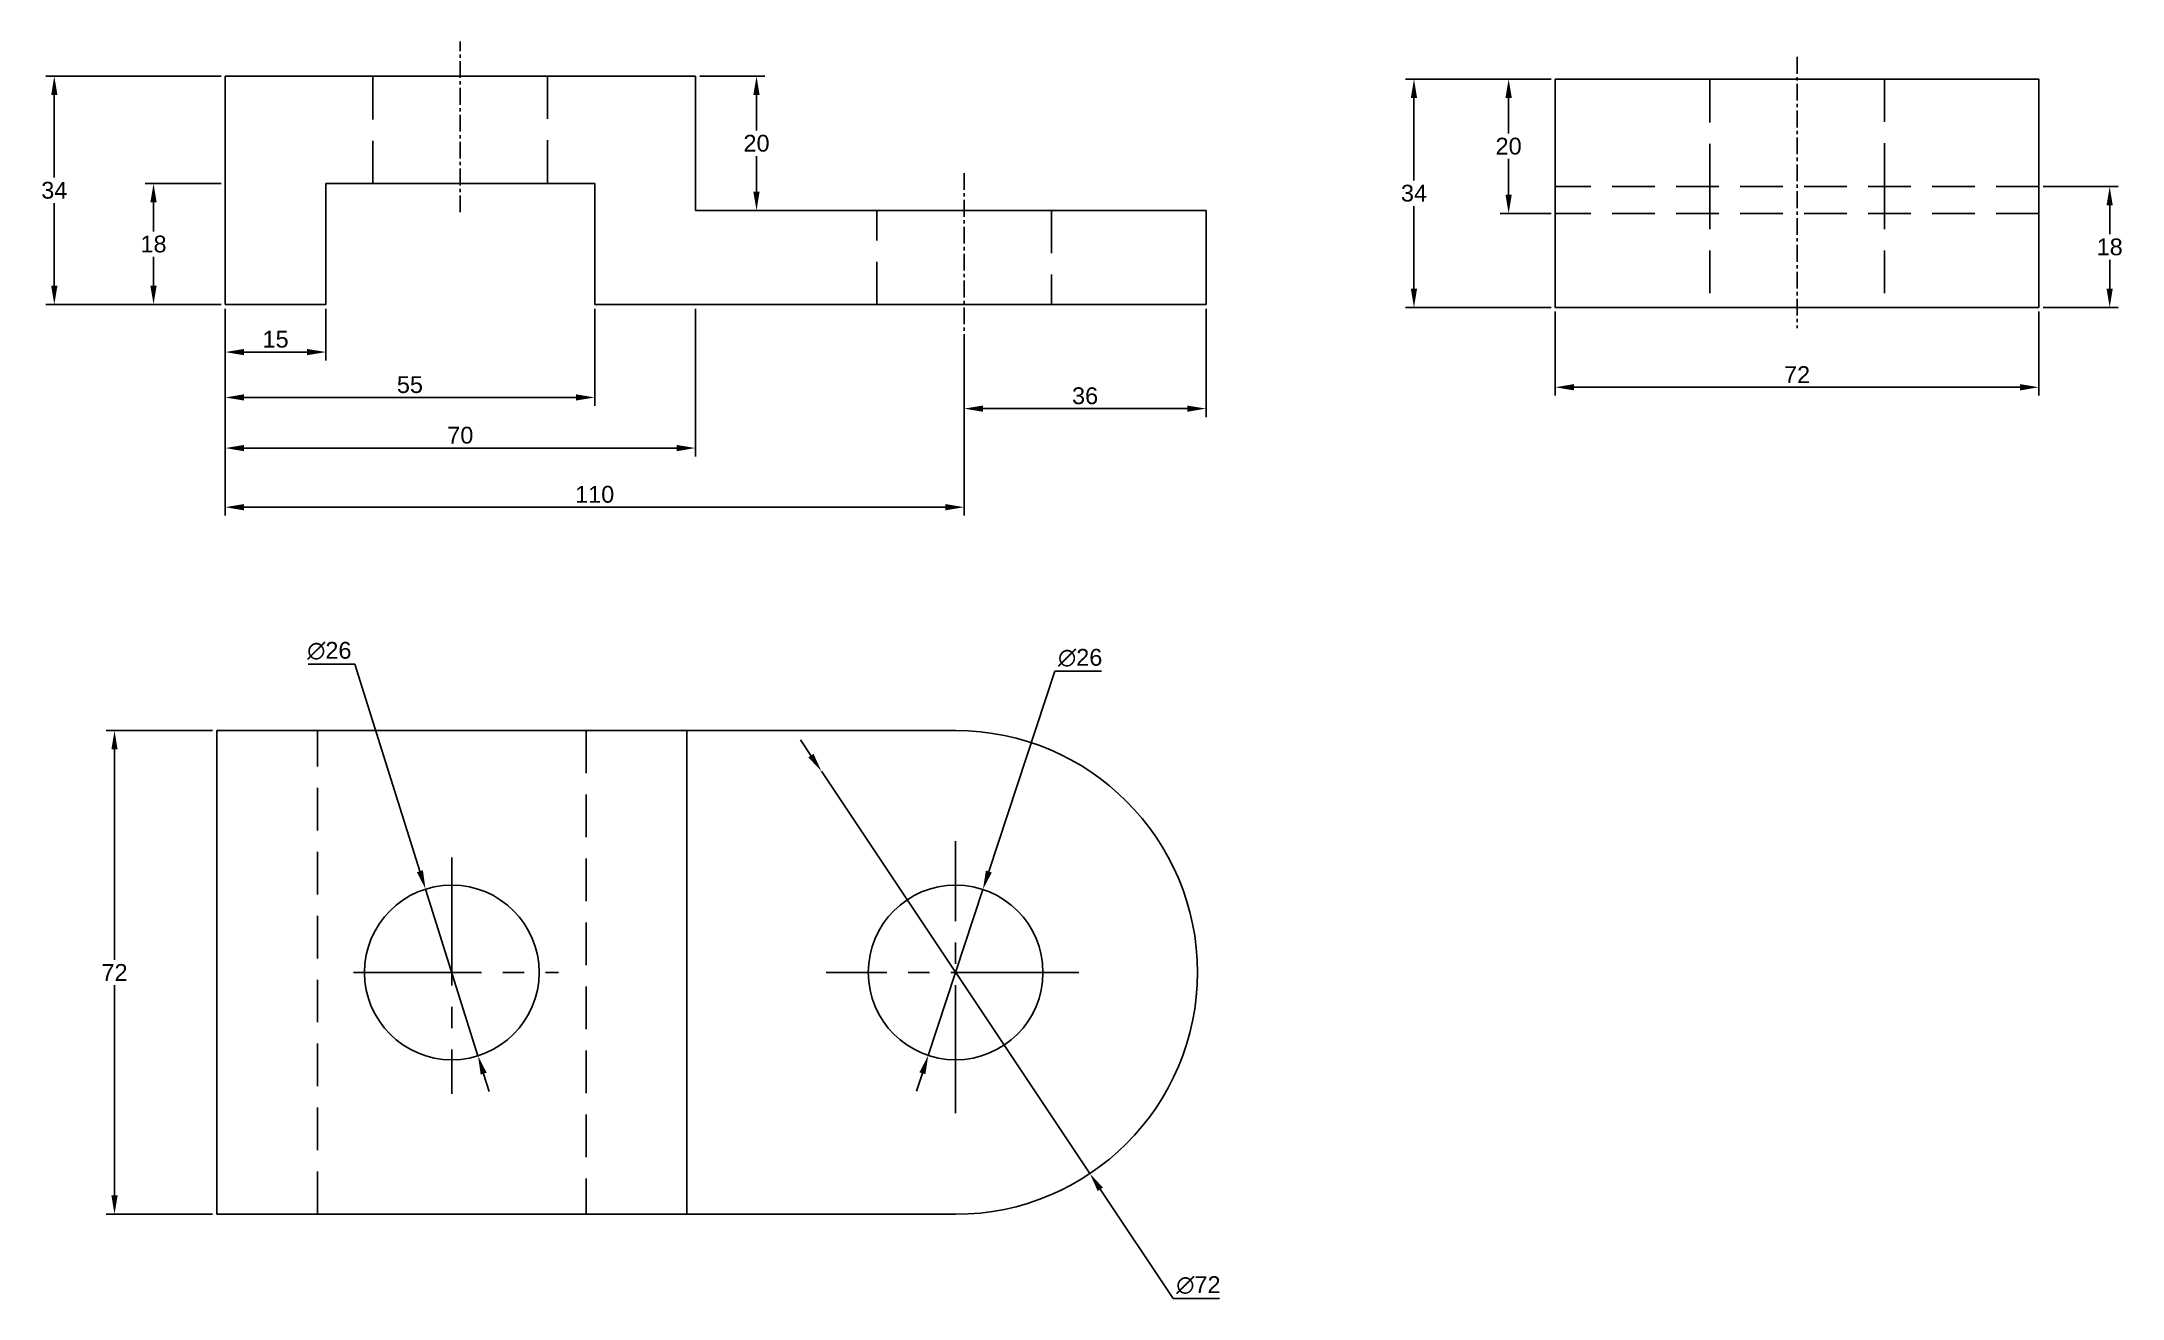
# Model space of a CAD drawing. Header units: millimetres. Extents: x 3387 to 3697, y 1357 to 1544.
import ezdxf

# ---------------------------------------------------------------- set-up
doc = ezdxf.new("R2010")
doc.units = ezdxf.units.MM
for name, pattern in [('CENTER2', [28.575, 19.05, -3.175, 3.175, -3.175]), ('CENTERX2', [4, 2.5, -0.5, 0.5, -0.5]), ('DASHED2', [9.525, 6.35, -3.175])]:
    doc.linetypes.add(name, pattern=pattern)
for name, color, linetype in [('Center marks', 21, 'CENTER2'), ('Centre line', 21, 'CENTERX2'), ('Dimensions', 93, 'Continuous'), ('Hidden Lines', 40, 'DASHED2')]:
    doc.layers.add(name, color=color, linetype=linetype)
doc.styles.get("Standard").update_dxf_attribs({"font": 'arial.ttf'})
doc.dimstyles.new('ISO-25', dxfattribs={"dimtxt": 2.5, "dimasz": 2.8, "dimexe": 1.25, "dimexo": 0.625, "dimtad": 1, "dimtih": 1, "dimtoh": 1, "dimdec": 0, "dimtxsty": 'Standard', "dimcen": 2.5, "dimadec": 0, "dimazin": 0, "dimtfac": 1, "dimtdec": 0, "dimtmove": 1, "dimatfit": 3, "dimfxl": 1, "dimarcsym": 2})

# ---------------------------------------------------------------- blocks, each defined once
blk = doc.blocks.new('*D25')
at = {"layer": 'Defpoints', "color": 0, "transparency": 16777216}
for p in [(3612.36, 1504.52), (3684.36, 1504.52), (3612.36, 1492.64)]:
    blk.add_point(p, dxfattribs=at)
at = {"layer": 'Dimensions', "color": 0, "lineweight": -2, "transparency": 16777216}
for p, q in [((3612.36, 1503.9), (3612.36, 1491.39)), ((3684.36, 1503.9), (3684.36, 1491.39)), ((3681.56, 1492.64), (3615.16, 1492.64))]:
    blk.add_line(p, q, dxfattribs=at)
at = {"layer": 'Dimensions', "color": 0, "transparency": 16777216}
for points in [[(3615.16, 1493.11), (3615.16, 1492.17), (3612.36, 1492.64)], [(3681.56, 1493.11), (3681.56, 1492.17), (3684.36, 1492.64)]]:
    blk.add_solid(points, dxfattribs=at)
at = {"layer": 'Dimensions', "color": 0, "transparency": 16777216, "insert": (3648.36, 1494.52), "char_height": 2.5, "attachment_point": 5}
blk.add_mtext('72', dxfattribs=at)
blk = doc.blocks.new('*D26')
at = {"layer": 'Defpoints', "color": 0, "transparency": 16777216}
for p in [(3591.34, 1538.52), (3612.36, 1538.52), (3612.36, 1504.52)]:
    blk.add_point(p, dxfattribs=at)
at = {"layer": 'Dimensions', "color": 0, "lineweight": -2, "transparency": 16777216}
for p, q in [((3611.74, 1538.52), (3590.09, 1538.52)), ((3591.34, 1535.72), (3591.34, 1523.43)), ((3591.34, 1507.32), (3591.34, 1519.62)), ((3611.74, 1504.52), (3590.09, 1504.52))]:
    blk.add_line(p, q, dxfattribs=at)
at = {"layer": 'Dimensions', "color": 0, "transparency": 16777216}
for points in [[(3590.87, 1535.72), (3591.8, 1535.72), (3591.34, 1538.52)], [(3590.87, 1507.32), (3591.8, 1507.32), (3591.34, 1504.52)]]:
    blk.add_solid(points, dxfattribs=at)
at = {"layer": 'Dimensions', "color": 0, "transparency": 16777216, "insert": (3591.34, 1521.52), "char_height": 2.5, "attachment_point": 5}
blk.add_mtext('34', dxfattribs=at)
blk = doc.blocks.new('*D27')
at = {"layer": 'Defpoints', "color": 0, "transparency": 16777216}
for p in [(3684.36, 1522.52), (3684.36, 1504.52), (3694.9, 1504.52)]:
    blk.add_point(p, dxfattribs=at)
at = {"layer": 'Dimensions', "color": 0, "lineweight": -2, "transparency": 16777216}
for p, q in [((3684.99, 1522.52), (3696.15, 1522.52)), ((3694.9, 1519.72), (3694.9, 1515.43)), ((3694.9, 1507.32), (3694.9, 1511.62)), ((3684.99, 1504.52), (3696.15, 1504.52))]:
    blk.add_line(p, q, dxfattribs=at)
at = {"layer": 'Dimensions', "color": 0, "transparency": 16777216}
for points in [[(3694.43, 1519.72), (3695.36, 1519.72), (3694.9, 1522.52)], [(3694.43, 1507.32), (3695.36, 1507.32), (3694.9, 1504.52)]]:
    blk.add_solid(points, dxfattribs=at)
at = {"layer": 'Dimensions', "color": 0, "transparency": 16777216, "insert": (3694.9, 1513.52), "char_height": 2.5, "attachment_point": 5}
blk.add_mtext('18', dxfattribs=at)
blk = doc.blocks.new('*D28')
at = {"layer": 'Defpoints', "color": 0, "transparency": 16777216}
for p in [(3612.36, 1538.52), (3605.43, 1518.52), (3612.36, 1518.52)]:
    blk.add_point(p, dxfattribs=at)
at = {"layer": 'Dimensions', "color": 0, "lineweight": -2, "transparency": 16777216}
for p, q in [((3611.74, 1538.52), (3604.18, 1538.52)), ((3605.43, 1535.72), (3605.43, 1530.43)), ((3605.43, 1521.32), (3605.43, 1526.62)), ((3611.74, 1518.52), (3604.18, 1518.52))]:
    blk.add_line(p, q, dxfattribs=at)
at = {"layer": 'Dimensions', "color": 0, "transparency": 16777216}
for points in [[(3604.96, 1535.72), (3605.9, 1535.72), (3605.43, 1538.52)], [(3604.96, 1521.32), (3605.9, 1521.32), (3605.43, 1518.52)]]:
    blk.add_solid(points, dxfattribs=at)
at = {"layer": 'Dimensions', "color": 0, "transparency": 16777216, "insert": (3605.43, 1528.52), "char_height": 2.5, "attachment_point": 5}
blk.add_mtext('20', dxfattribs=at)
blk = doc.blocks.new('*D29')
at = {"layer": 'Defpoints', "color": 0, "transparency": 16777216}
for p in [(3414.38, 1504.95), (3469.38, 1504.95), (3469.38, 1491.12)]:
    blk.add_point(p, dxfattribs=at)
at = {"layer": 'Dimensions', "color": 0, "lineweight": -2, "transparency": 16777216}
for p, q in [((3414.38, 1504.32), (3414.38, 1489.87)), ((3469.38, 1504.32), (3469.38, 1489.87)), ((3417.18, 1491.12), (3466.58, 1491.12))]:
    blk.add_line(p, q, dxfattribs=at)
at = {"layer": 'Dimensions', "color": 0, "transparency": 16777216}
for points in [[(3417.18, 1491.59), (3417.18, 1490.66), (3414.38, 1491.12)], [(3466.58, 1491.59), (3466.58, 1490.66), (3469.38, 1491.12)]]:
    blk.add_solid(points, dxfattribs=at)
at = {"layer": 'Dimensions', "color": 0, "transparency": 16777216, "insert": (3441.88, 1493.02), "char_height": 2.5, "attachment_point": 5}
blk.add_mtext('55', dxfattribs=at)
blk = doc.blocks.new('*D30')
at = {"layer": 'Defpoints', "color": 0, "transparency": 16777216}
for p in [(3414.38, 1504.95), (3429.38, 1504.95), (3429.38, 1497.88)]:
    blk.add_point(p, dxfattribs=at)
at = {"layer": 'Dimensions', "color": 0, "lineweight": -2, "transparency": 16777216}
for p, q in [((3414.38, 1504.32), (3414.38, 1496.63)), ((3429.38, 1504.32), (3429.38, 1496.63)), ((3417.18, 1497.88), (3426.58, 1497.88))]:
    blk.add_line(p, q, dxfattribs=at)
at = {"layer": 'Dimensions', "color": 0, "transparency": 16777216}
for points in [[(3417.18, 1498.34), (3417.18, 1497.41), (3414.38, 1497.88)], [(3426.58, 1498.34), (3426.58, 1497.41), (3429.38, 1497.88)]]:
    blk.add_solid(points, dxfattribs=at)
at = {"layer": 'Dimensions', "color": 0, "transparency": 16777216, "insert": (3421.88, 1499.78), "char_height": 2.5, "attachment_point": 5}
blk.add_mtext('15', dxfattribs=at)
blk = doc.blocks.new('*D31')
at = {"layer": 'Defpoints', "color": 0, "transparency": 16777216}
for p in [(3414.38, 1504.95), (3484.38, 1504.95), (3484.38, 1483.59)]:
    blk.add_point(p, dxfattribs=at)
at = {"layer": 'Dimensions', "color": 0, "lineweight": -2, "transparency": 16777216}
for p, q in [((3414.38, 1504.32), (3414.38, 1482.34)), ((3484.38, 1504.32), (3484.38, 1482.34)), ((3417.18, 1483.59), (3481.58, 1483.59))]:
    blk.add_line(p, q, dxfattribs=at)
at = {"layer": 'Dimensions', "color": 0, "transparency": 16777216}
for points in [[(3417.18, 1484.05), (3417.18, 1483.12), (3414.38, 1483.59)], [(3481.58, 1484.05), (3481.58, 1483.12), (3484.38, 1483.59)]]:
    blk.add_solid(points, dxfattribs=at)
at = {"layer": 'Dimensions', "color": 0, "transparency": 16777216, "insert": (3449.38, 1485.49), "char_height": 2.5, "attachment_point": 5}
blk.add_mtext('70', dxfattribs=at)
blk = doc.blocks.new('*D17')
at = {"layer": 'Defpoints', "color": 0, "transparency": 16777216}
for p in [(3414.38, 1504.95), (3524.38, 1498.28), (3524.38, 1474.79)]:
    blk.add_point(p, dxfattribs=at)
at = {"layer": 'Dimensions', "color": 0, "lineweight": -2, "transparency": 16777216}
for p, q in [((3414.38, 1504.32), (3414.38, 1473.54)), ((3524.38, 1497.66), (3524.38, 1473.54)), ((3417.18, 1474.79), (3521.58, 1474.79))]:
    blk.add_line(p, q, dxfattribs=at)
at = {"layer": 'Dimensions', "color": 0, "transparency": 16777216}
for points in [[(3417.18, 1475.25), (3417.18, 1474.32), (3414.38, 1474.79)], [(3521.58, 1475.25), (3521.58, 1474.32), (3524.38, 1474.79)]]:
    blk.add_solid(points, dxfattribs=at)
at = {"layer": 'Dimensions', "color": 0, "transparency": 16777216, "insert": (3469.38, 1476.69), "char_height": 2.5, "attachment_point": 5}
blk.add_mtext('110', dxfattribs=at)
blk = doc.blocks.new('*D32')
at = {"layer": 'Defpoints', "color": 0, "transparency": 16777216}
for p in [(3560.38, 1504.95), (3524.38, 1501.08), (3560.38, 1489.46)]:
    blk.add_point(p, dxfattribs=at)
at = {"layer": 'Dimensions', "color": 0, "lineweight": -2, "transparency": 16777216}
for p, q in [((3560.38, 1504.32), (3560.38, 1488.21)), ((3524.38, 1500.45), (3524.38, 1488.21)), ((3527.18, 1489.46), (3557.58, 1489.46))]:
    blk.add_line(p, q, dxfattribs=at)
at = {"layer": 'Dimensions', "color": 0, "transparency": 16777216}
for points in [[(3527.18, 1489.92), (3527.18, 1488.99), (3524.38, 1489.46)], [(3557.58, 1489.92), (3557.58, 1488.99), (3560.38, 1489.46)]]:
    blk.add_solid(points, dxfattribs=at)
at = {"layer": 'Dimensions', "color": 0, "transparency": 16777216, "insert": (3542.38, 1491.36), "char_height": 2.5, "attachment_point": 5}
blk.add_mtext('36', dxfattribs=at)
blk = doc.blocks.new('*D18')
at = {"layer": 'Defpoints', "color": 0, "transparency": 16777216}
for p in [(3414.38, 1522.95), (3403.71, 1504.95), (3414.38, 1504.95)]:
    blk.add_point(p, dxfattribs=at)
at = {"layer": 'Dimensions', "color": 0, "lineweight": -2, "transparency": 16777216}
for p, q in [((3413.76, 1522.95), (3402.46, 1522.95)), ((3403.71, 1520.15), (3403.71, 1515.85)), ((3403.71, 1507.75), (3403.71, 1512.05)), ((3413.76, 1504.95), (3402.46, 1504.95))]:
    blk.add_line(p, q, dxfattribs=at)
at = {"layer": 'Dimensions', "color": 0, "transparency": 16777216}
for points in [[(3403.24, 1520.15), (3404.18, 1520.15), (3403.71, 1522.95)], [(3403.24, 1507.75), (3404.18, 1507.75), (3403.71, 1504.95)]]:
    blk.add_solid(points, dxfattribs=at)
at = {"layer": 'Dimensions', "color": 0, "transparency": 16777216, "insert": (3403.71, 1513.95), "char_height": 2.5, "attachment_point": 5}
blk.add_mtext('18', dxfattribs=at)
blk = doc.blocks.new('*D19')
at = {"layer": 'Defpoints', "color": 0, "transparency": 16777216}
for p in [(3414.38, 1538.95), (3388.94, 1504.95), (3414.38, 1504.95)]:
    blk.add_point(p, dxfattribs=at)
at = {"layer": 'Dimensions', "color": 0, "lineweight": -2, "transparency": 16777216}
for p, q in [((3413.76, 1538.95), (3387.69, 1538.95)), ((3388.94, 1536.15), (3388.94, 1523.85)), ((3388.94, 1507.75), (3388.94, 1520.04)), ((3413.76, 1504.95), (3387.69, 1504.95))]:
    blk.add_line(p, q, dxfattribs=at)
at = {"layer": 'Dimensions', "color": 0, "transparency": 16777216}
for points in [[(3388.48, 1536.15), (3389.41, 1536.15), (3388.94, 1538.95)], [(3388.48, 1507.75), (3389.41, 1507.75), (3388.94, 1504.95)]]:
    blk.add_solid(points, dxfattribs=at)
at = {"layer": 'Dimensions', "color": 0, "transparency": 16777216, "insert": (3388.94, 1521.95), "char_height": 2.5, "attachment_point": 5}
blk.add_mtext('34', dxfattribs=at)
blk = doc.blocks.new('*D20')
at = {"layer": 'Defpoints', "color": 0, "transparency": 16777216}
for p in [(3484.38, 1538.95), (3493.47, 1538.95), (3484.38, 1518.95)]:
    blk.add_point(p, dxfattribs=at)
at = {"layer": 'Dimensions', "color": 0, "lineweight": -2, "transparency": 16777216}
for p, q in [((3485.01, 1538.95), (3494.72, 1538.95)), ((3493.47, 1536.15), (3493.47, 1530.85)), ((3493.47, 1521.75), (3493.47, 1527.05)), ((3485.01, 1518.95), (3494.72, 1518.95))]:
    blk.add_line(p, q, dxfattribs=at)
at = {"layer": 'Dimensions', "color": 0, "transparency": 16777216}
for points in [[(3493, 1536.15), (3493.93, 1536.15), (3493.47, 1538.95)], [(3493, 1521.75), (3493.93, 1521.75), (3493.47, 1518.95)]]:
    blk.add_solid(points, dxfattribs=at)
at = {"layer": 'Dimensions', "color": 0, "transparency": 16777216, "insert": (3493.47, 1528.95), "char_height": 2.5, "attachment_point": 5}
blk.add_mtext('20', dxfattribs=at)
blk = doc.blocks.new('*D21')
at = {"layer": 'Defpoints', "color": 0, "transparency": 16777216}
for p in [(3527.17, 1417.88), (3519.04, 1393.19)]:
    blk.add_point(p, dxfattribs=at)
at = {"layer": 'Dimensions', "color": 0, "lineweight": -2, "transparency": 16777216}
for p, q in [((3537.87, 1450.39), (3528.05, 1420.54)), ((3544.8, 1450.39), (3537.87, 1450.39)), ((3519.04, 1393.19), (3527.17, 1417.88)), ((3518.17, 1390.53), (3517.29, 1387.87))]:
    blk.add_line(p, q, dxfattribs=at)
at = {"layer": 'Dimensions', "color": 0, "transparency": 16777216}
for points in [[(3527.61, 1420.69), (3528.49, 1420.4), (3527.17, 1417.88)], [(3517.72, 1390.67), (3518.61, 1390.38), (3519.04, 1393.19)]]:
    blk.add_solid(points, dxfattribs=at)
at = {"layer": 'Dimensions', "color": 0, "transparency": 16777216, "insert": (3541.65, 1452.36), "char_height": 2.5, "attachment_point": 5}
blk.add_mtext('∅26', dxfattribs=at)
blk = doc.blocks.new('*D22')
at = {"layer": 'Defpoints', "color": 0, "transparency": 16777216}
for p in [(3444.2, 1417.93), (3452.01, 1393.13)]:
    blk.add_point(p, dxfattribs=at)
at = {"layer": 'Dimensions', "color": 0, "lineweight": -2, "transparency": 16777216}
for p, q in [((3426.73, 1451.43), (3433.66, 1451.43)), ((3433.66, 1451.43), (3443.36, 1420.6)), ((3452.01, 1393.13), (3444.2, 1417.93)), ((3452.85, 1390.46), (3453.69, 1387.79))]:
    blk.add_line(p, q, dxfattribs=at)
at = {"layer": 'Dimensions', "color": 0, "transparency": 16777216}
for points in [[(3443.81, 1420.75), (3442.92, 1420.46), (3444.2, 1417.93)], [(3453.3, 1390.6), (3452.41, 1390.32), (3452.01, 1393.13)]]:
    blk.add_solid(points, dxfattribs=at)
at = {"layer": 'Dimensions', "color": 0, "transparency": 16777216, "insert": (3429.88, 1453.4), "char_height": 2.5, "attachment_point": 5}
blk.add_mtext('∅26', dxfattribs=at)
blk = doc.blocks.new('*D23')
at = {"layer": 'Defpoints', "color": 0, "transparency": 16777216}
for p in [(3413.11, 1441.53), (3397.9, 1369.53), (3413.11, 1369.53)]:
    blk.add_point(p, dxfattribs=at)
at = {"layer": 'Dimensions', "color": 0, "lineweight": -2, "transparency": 16777216}
for p, q in [((3412.48, 1441.53), (3396.65, 1441.53)), ((3397.9, 1438.73), (3397.9, 1407.41)), ((3397.9, 1372.33), (3397.9, 1403.65)), ((3412.48, 1369.53), (3396.65, 1369.53))]:
    blk.add_line(p, q, dxfattribs=at)
at = {"layer": 'Dimensions', "color": 0, "transparency": 16777216}
for points in [[(3397.44, 1438.73), (3398.37, 1438.73), (3397.9, 1441.53)], [(3397.44, 1372.33), (3398.37, 1372.33), (3397.9, 1369.53)]]:
    blk.add_solid(points, dxfattribs=at)
at = {"layer": 'Dimensions', "color": 0, "transparency": 16777216, "insert": (3397.9, 1405.53), "char_height": 2.5, "attachment_point": 5}
blk.add_mtext('72', dxfattribs=at)
blk = doc.blocks.new('*D24')
at = {"layer": 'Defpoints', "color": 0, "transparency": 16777216}
for p in [(3503.13, 1435.48), (3543.09, 1375.59)]:
    blk.add_point(p, dxfattribs=at)
at = {"layer": 'Dimensions', "color": 0, "lineweight": -2, "transparency": 16777216}
for p, q in [((3501.57, 1437.81), (3500.02, 1440.14)), ((3503.13, 1435.48), (3543.09, 1375.59)), ((3555.48, 1357.01), (3544.64, 1373.26)), ((3562.39, 1357.01), (3555.48, 1357.01))]:
    blk.add_line(p, q, dxfattribs=at)
at = {"layer": 'Dimensions', "color": 0, "transparency": 16777216}
for points in [[(3501.96, 1438.07), (3501.18, 1437.55), (3503.13, 1435.48)], [(3545.03, 1373.52), (3544.26, 1373), (3543.09, 1375.59)]]:
    blk.add_solid(points, dxfattribs=at)
at = {"layer": 'Dimensions', "color": 0, "transparency": 16777216, "insert": (3559.25, 1358.98), "char_height": 2.5, "attachment_point": 5}
blk.add_mtext('∅72', dxfattribs=at)

msp = doc.modelspace()

# ---------------------------------------------------------------- linework, layer by layer
for p, q in [((3484.38, 1538.95), (3414.38, 1538.95)), ((3414.38, 1538.95), (3414.38, 1504.95)), ((3484.38, 1518.95), (3484.38, 1538.95)), ((3684.36, 1538.52), (3612.36, 1538.52)), ((3612.36, 1538.52), (3612.36, 1504.52)), ((3684.36, 1504.52), (3684.36, 1538.52)), ((3429.38, 1504.95), (3429.38, 1522.95)), ((3429.38, 1522.95), (3469.38, 1522.95)), ((3469.38, 1522.95), (3469.38, 1504.95)), ((3560.38, 1518.95), (3484.38, 1518.95)), ((3560.38, 1504.95), (3560.38, 1518.95)), ((3414.38, 1504.95), (3429.38, 1504.95)), ((3414.38, 1504.95), (3429.38, 1504.95)), ((3469.38, 1504.95), (3484.38, 1504.95)), ((3484.38, 1504.95), (3524.38, 1504.95)), ((3524.38, 1504.95), (3560.38, 1504.95)), ((3612.36, 1504.52), (3684.36, 1504.52)), ((3413.11, 1441.53), (3413.11, 1369.53)), ((3483.11, 1441.53), (3413.11, 1441.53)), ((3483.11, 1369.53), (3483.11, 1441.53)), ((3483.11, 1441.53), (3523.11, 1441.53)), ((3523.02, 1405.53), (3523.2, 1405.53)), ((3523.11, 1405.62), (3523.11, 1405.44)), ((3413.11, 1369.53), (3483.11, 1369.53)), ((3413.11, 1369.53), (3428.11, 1369.53)), ((3483.11, 1369.53), (3523.11, 1369.53))]:
    msp.add_line(p, q)
for centre in [(3448.11, 1405.53), (3523.11, 1405.53)]:
    msp.add_circle(centre, 13)
msp.add_arc((3523.11, 1405.53), 36, 270, 90)
at = {"layer": 'Center marks', "linetype": 'CENTER2'}
for p, q in [((3523.11, 1384.57), (3523.11, 1425.09)), ((3448.11, 1422.63), (3448.11, 1387.44)), ((3433.46, 1405.53), (3463.99, 1405.53)), ((3541.46, 1405.53), (3503.86, 1405.53))]:
    msp.add_line(p, q, dxfattribs=at)
at = {"layer": 'Centre line'}
for p, q in [((3449.38, 1518.69), (3449.38, 1544.09)), ((3648.36, 1541.82), (3648.36, 1501.46)), ((3524.38, 1524.52), (3524.38, 1498.28))]:
    msp.add_line(p, q, dxfattribs=at)
at = {"layer": 'Hidden Lines'}
for p, q in [((3436.38, 1522.95), (3436.38, 1538.95)), ((3462.38, 1538.95), (3462.38, 1522.95)), ((3635.36, 1522.52), (3635.36, 1538.52)), ((3661.36, 1538.52), (3661.36, 1522.52)), ((3684.36, 1522.52), (3612.36, 1522.52)), ((3635.36, 1522.52), (3635.36, 1504.52)), ((3661.36, 1522.52), (3661.36, 1504.52)), ((3511.38, 1504.95), (3511.38, 1518.95)), ((3524.38, 1518.95), (3537.38, 1518.95)), ((3537.38, 1518.95), (3537.38, 1504.95)), ((3684.36, 1518.52), (3612.36, 1518.52)), ((3428.11, 1369.53), (3428.11, 1441.53)), ((3468.11, 1441.53), (3468.11, 1369.53))]:
    msp.add_line(p, q, dxfattribs=at)

# ---------------------------------------------------------------- dimensions: what is measured, and where the dimension line sits
at = {"layer": 'Dimensions'}
for base, p1, p2, angle, picture, middle in [((3388.94, 1504.95), (3414.38, 1538.95), (3414.38, 1504.95), 90, '*D19', (3388.94, 1521.95)), ((3493.47, 1538.95), (3484.38, 1518.95), (3484.38, 1538.95), 90, '*D20', (3493.47, 1528.95)), ((3591.34, 1538.52), (3612.36, 1504.52), (3612.36, 1538.52), 90, '*D26', (3591.34, 1521.52)), ((3605.43, 1518.52), (3612.36, 1538.52), (3612.36, 1518.52), 90, '*D28', (3605.43, 1528.52)), ((3403.71, 1504.95), (3414.38, 1522.95), (3414.38, 1504.95), 90, '*D18', (3403.71, 1513.95)), ((3694.9, 1504.52), (3684.36, 1522.52), (3684.36, 1504.52), 90, '*D27', (3694.9, 1513.52)), ((3397.9, 1369.53), (3413.11, 1441.53), (3413.11, 1369.53), 270, '*D23', (3397.9, 1405.53))]:
    dim = msp.add_linear_dim(base=base, p1=p1, p2=p2, angle=angle, dimstyle='ISO-25', dxfattribs=at)
    dim.commit()
    dim.dimension.update_dxf_attribs({"geometry": picture, "text_midpoint": middle})
for base, p1, p2, picture, middle in [((3469.38, 1491.12), (3414.38, 1504.95), (3469.38, 1504.95), '*D29', (3441.88, 1493.02)), ((3429.38, 1497.88), (3414.38, 1504.95), (3429.38, 1504.95), '*D30', (3421.88, 1499.78)), ((3484.38, 1483.59), (3414.38, 1504.95), (3484.38, 1504.95), '*D31', (3449.38, 1485.49)), ((3524.38, 1474.79), (3414.38, 1504.95), (3524.38, 1498.28), '*D17', (3469.38, 1476.69)), ((3560.38, 1489.46), (3524.38, 1501.08), (3560.38, 1504.95), '*D32', (3542.38, 1491.36)), ((3612.36, 1492.64), (3684.36, 1504.52), (3612.36, 1504.52), '*D25', (3648.36, 1494.52))]:
    dim = msp.add_linear_dim(base=base, p1=p1, p2=p2, dimstyle='ISO-25', dxfattribs=at)
    dim.commit()
    dim.dimension.update_dxf_attribs({"geometry": picture, "text_midpoint": middle})
for p1, p2, picture, middle in [((3452.01, 1393.13), (3444.2, 1417.93), '*D22', (3433.66, 1451.43)), ((3519.04, 1393.19), (3527.17, 1417.88), '*D21', (3537.87, 1450.39)), ((3503.13, 1435.48), (3543.09, 1375.59), '*D24', (3555.48, 1357.01))]:
    dim = msp.add_diameter_dim_2p(p1=p1, p2=p2, dimstyle='ISO-25', dxfattribs=at)
    dim.commit()
    dim.dimension.update_dxf_attribs({"geometry": picture, "text_midpoint": middle, "dimtype": 163})

doc.saveas('drawing.dxf')
